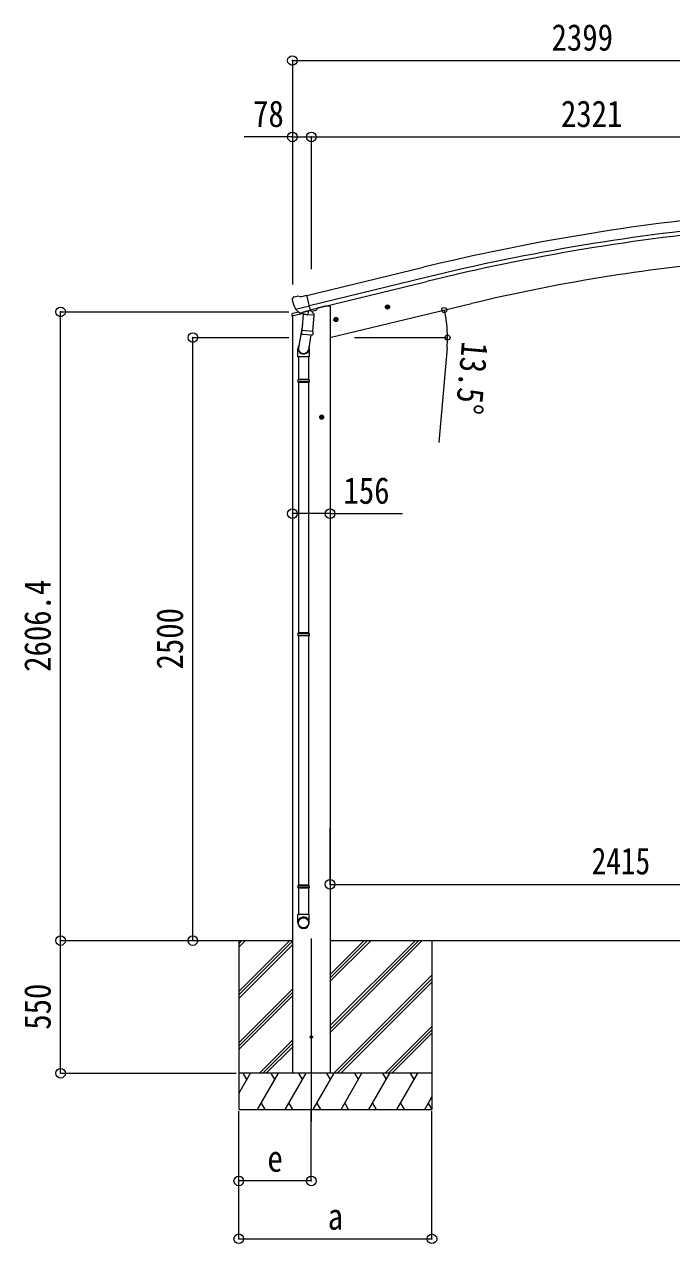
# Model space of a CAD drawing. Units: millimetres at full size, sheet at 1:40. Extents: x -11181 to 11305, y -7804 to 7716.
# Drawn here: x -3215 to -534, y -2377 to 2677 of the extents above; entities that cross this region are included whole.
import ezdxf
from ezdxf.enums import TextEntityAlignment as Align

# ---------------------------------------------------------------- set-up
doc = ezdxf.new("R2010")
doc.units = ezdxf.units.MM
doc.header["$LTSCALE"] = 40
doc.header["$PDMODE"] = 32
doc.header["$PDSIZE"] = 40
for name, color, linetype, lineweight in [('0-0_0', 7, 'Continuous', 9), ('0-1_本体', 4, 'Continuous', 9), ('0-2_部品', 7, 'Continuous', 9), ('0-8_PARTS2', 2, 'Continuous', 9), ('0-A_寸法', 6, 'Continuous', 9), ('1-A', 6, 'Continuous', 9)]:
    doc.layers.add(name, color=color, linetype=linetype, lineweight=lineweight)
doc.styles.add('ＭＳ ゴシック', font='')
doc.styles.get('ＭＳ ゴシック').set_extended_font_data('MS Gothic')

msp = doc.modelspace()

# ---------------------------------------------------------------- linework, layer by layer
at = {"layer": '0-0_0'}
for p, q in [((-2701.35, -1120.82), (-2105.02, -1120.82)), ((-2327.27, -1120.82), (-2327.27, -1820.82)), ((-2327.27, -1332.04), (-2116.04, -1120.82)), ((-2327.27, -1148.2), (-2299.89, -1120.82)), ((-2327.27, -1134.06), (-2314.03, -1120.82)), ((-2327.27, -1346.19), (-2105.02, -1123.94)), ((-2327.27, -1360.33), (-2105.02, -1138.08)), ((-1949.52, -1503.08), (-1567.25, -1120.82)), ((-1949.52, -1474.79), (-1595.54, -1120.82)), ((-1949.52, -1488.93), (-1581.4, -1120.82)), ((-1949.52, -1290.95), (-1779.39, -1120.82)), ((-1949.52, -1276.8), (-1793.53, -1120.82)), ((-1949.52, -1262.66), (-1807.67, -1120.82)), ((-1949.52, -1120.82), (1383.44, -1120.82)), ((-1527.27, -1120.82), (-1527.27, -1820.82)), ((-1933.41, -1670.82), (-1527.27, -1264.68)), ((-1919.27, -1670.82), (-1527.27, -1278.82)), ((-1905.12, -1670.82), (-1527.27, -1292.96)), ((-2327.27, -1544.17), (-2105.02, -1321.93)), ((-2327.27, -1558.32), (-2105.02, -1336.07)), ((-2327.27, -1572.46), (-2105.02, -1350.21)), ((-1721.28, -1670.82), (-1527.27, -1476.81)), ((-1707.14, -1670.82), (-1527.27, -1490.95)), ((-1692.99, -1670.82), (-1527.27, -1505.09)), ((-2241.78, -1670.82), (-2105.02, -1534.06)), ((-2227.64, -1670.82), (-2105.02, -1548.2)), ((-2213.49, -1670.82), (-2105.02, -1562.34)), ((-2327.27, -1754.65), (-2278.87, -1670.81)), ((-1527.27, -1670.82), (-2327.27, -1670.82)), ((-2293.87, -1696.8), (-2308.87, -1670.81)), ((-2250, -1820.81), (-2163.4, -1670.82)), ((-2178.4, -1696.8), (-2193.4, -1670.82)), ((-2134.53, -1820.82), (-2047.93, -1670.82)), ((-2062.93, -1696.8), (-2077.93, -1670.82)), ((-2019.06, -1820.82), (-1932.46, -1670.82)), ((-1947.46, -1696.8), (-1962.46, -1670.81)), ((-1903.59, -1820.82), (-1816.99, -1670.82)), ((-1831.99, -1696.8), (-1846.99, -1670.82)), ((-1788.12, -1820.82), (-1701.52, -1670.82)), ((-1731.52, -1670.82), (-1716.52, -1696.8)), ((-1672.65, -1820.82), (-1586.05, -1670.82)), ((-1601.05, -1696.8), (-1616.05, -1670.82)), ((-1557.18, -1820.82), (-1527.27, -1769.01)), ((-2235, -1794.84), (-2220, -1820.81)), ((-2119.53, -1794.83), (-2104.53, -1820.82)), ((-2004.06, -1794.84), (-1989.06, -1820.82)), ((-1888.59, -1794.84), (-1873.59, -1820.82)), ((-1773.12, -1794.84), (-1758.12, -1820.82)), ((-1657.65, -1794.84), (-1642.65, -1820.82)), ((-1542.18, -1794.84), (-1527.18, -1820.82)), ((-2327.27, -1820.82), (-1527.27, -1820.82))]:
    msp.add_line(p, q, dxfattribs=at)
at = {"layer": '0-1_本体'}
for p, q in [((-2045, 1552.78), (-1562.15, 1670.35)), ((-1551.92, 1628.36), (-2034.93, 1510.86)), ((-2030.99, 1494.43), (-1547.95, 1612.05)), ((-1949.52, 1379.18), (-1363.84, 1519.79)), ((-2105.02, 1469.48), (-2105.02, -1670.82)), ((-1969.52, 1509.18), (-2003.03, 1501.14)), ((-1949.02, 1509.18), (-1969.52, 1509.18)), ((-1949.02, 1509.18), (-1949.02, -1670.82))]:
    msp.add_line(p, q, dxfattribs=at)
at = {"layer": '0-1_本体', "color": 6}
msp.add_line((-1949.02, 649), (-2105.02, 649), dxfattribs=at)
at = {"layer": '0-1_本体'}
for centre, radius, start, end in [((568.57, -7079.39), 9005.44, 95.18612, 103.68612), ((568.57, -7079.39), 8962.23, 95.18612, 103.68612), ((568.57, -7079.39), 8945.44, 95.18612, 103.68612), ((362.51, -5672.4), 7396.48, 95.00259, 103.49741)]:
    msp.add_arc(centre, radius, start, end, dxfattribs=at)
at = {"layer": '0-2_部品'}
for p, q in [((-2106.45, 1537.2), (-2106.18, 1536.05)), ((-2102.24, 1545.77), (-2106.09, 1539.48)), ((-2099.14, 1548.02), (-2085.96, 1551.19)), ((-2071.4, 1548.51), (-2084.66, 1551.21)), ((-2071.4, 1548.51), (-2045.47, 1554.74)), ((-2107.58, 1468.86), (-2064.88, 1479.12)), ((-2107.58, 1475.75), (-2107.58, 1468.86)), ((-2079.08, 1484.96), (-2105.28, 1478.67)), ((-2092.4, 1496.89), (-2034.89, 1510.7)), ((-2075.55, 1481.98), (-2091.93, 1496.47)), ((-2072.84, 1481.41), (-2065.32, 1483.22)), ((-2072, 1481.52), (-2070.47, 1481.89)), ((-2070.47, 1481.89), (-2033.77, 1490.7)), ((-2068.64, 1481.66), (-2068.69, 1480.92)), ((-2067.93, 1479.88), (-2042.12, 1473.44)), ((-2061.01, 1474.53), (-2065.69, 1407.69)), ((-2015.33, 1471.33), (-2061.01, 1474.53)), ((-2059.24, 1477.71), (-2059.47, 1474.42)), ((-2039.72, 1488.87), (-2040.74, 1474.27)), ((-2033.77, 1490.7), (-2032.24, 1491.06)), ((-2030.69, 1493.17), (-2029.74, 1493.1)), ((-2029.74, 1493.1), (-2016.43, 1477.79)), ((-2025.75, 1488.51), (-2006.86, 1493.04)), ((-2020, 1404.5), (-2015.33, 1471.33)), ((-2016.43, 1477.79), (-2016.87, 1471.44)), ((-2003.03, 1501.22), (-2003.03, 1497.91)), ((-1720.79, 1503), (-1701.34, 1507.67)), ((-1716.23, 1510.78), (-1718.36, 1503.58)), ((-1708.93, 1512.53), (-1716.23, 1510.78)), ((-1708.73, 1495.61), (-1713.4, 1515.06)), ((-1703.76, 1507.09), (-1708.93, 1512.53)), ((-1705.9, 1499.89), (-1703.76, 1507.09)), ((-2063.96, 1432.46), (-2079.87, 1336.29)), ((-1934.71, 1451.64), (-1915.26, 1456.31)), ((-1930.15, 1459.42), (-1932.28, 1452.23)), ((-1922.85, 1461.17), (-1930.15, 1459.42)), ((-1922.65, 1444.25), (-1927.32, 1463.7)), ((-1917.69, 1455.73), (-1922.85, 1461.17)), ((-1919.82, 1448.53), (-1917.69, 1455.73)), ((-2066.55, 1395.23), (-2065.67, 1407.69)), ((-2066.15, 1393.87), (-2066.15, 1393.87)), ((-2020, 1404.5), (-2065.69, 1407.69)), ((-2064.7, 1393.09), (-2023.01, 1390.17)), ((-2028.43, 1390.55), (-2039.17, 1326.97)), ((-2020.01, 1404.5), (-2020.9, 1391.8)), ((-2082.02, 1299.13), (-2082.02, 1333.48)), ((-2036.02, 1333.78), (-2036.02, 1299.13)), ((-2036.02, 1299.13), (-2082.02, 1299.13)), ((-2080.02, 1299.13), (-2080.02, 1205.13)), ((-2038.02, 1299.13), (-2038.02, 1205.13)), ((-2082.02, 1203.13), (-2081.02, 1205.13)), ((-2036.02, 1203.13), (-2082.02, 1203.13)), ((-2036.02, 1195.13), (-2082.02, 1195.13)), ((-2037.02, 1205.13), (-2081.02, 1205.13)), ((-2037.02, 1193.13), (-2081.02, 1193.13)), ((-2080.02, 1193.13), (-2080.02, 154.45)), ((-2038.02, 1193.13), (-2038.02, 154.45)), ((-2036.02, 1203.13), (-2037.02, 1205.13)), ((-2036.02, 1195.13), (-2037.02, 1193.13)), ((-2036.02, 1203.13), (-2036.02, 1195.13)), ((-1973.52, 1049.06), (-1993.52, 1049.06)), ((-1983.52, 1056.57), (-1990.02, 1052.82)), ((-1990.02, 1052.82), (-1990.02, 1045.31)), ((-1990.02, 1045.31), (-1983.52, 1041.56)), ((-1983.52, 1039.06), (-1983.52, 1059.06)), ((-1977.02, 1052.82), (-1983.52, 1056.57)), ((-2082.02, 152.45), (-2081.02, 154.45)), ((-2036.02, 152.45), (-2082.02, 152.45)), ((-2037.02, 154.45), (-2081.02, 154.45)), ((-2036.02, 152.45), (-2037.02, 154.45)), ((-2036.02, 152.45), (-2036.02, 144.45)), ((-2036.02, 144.45), (-2082.02, 144.45)), ((-2037.02, 142.45), (-2081.02, 142.45)), ((-2080.02, 142.45), (-2080.02, -891.25)), ((-2038.02, 142.45), (-2038.02, -891.25)), ((-2036.02, 144.45), (-2037.02, 142.45)), ((-2082.02, -893.25), (-2081.02, -891.25)), ((-2036.02, -893.25), (-2082.02, -893.25)), ((-2036.02, -901.25), (-2082.02, -901.25)), ((-2037.02, -891.25), (-2081.02, -891.25)), ((-2037.02, -903.25), (-2081.02, -903.25)), ((-2080.02, -903.25), (-2080.02, -1013.25)), ((-2038.02, -903.25), (-2038.02, -1013.25)), ((-2036.02, -893.25), (-2037.02, -891.25)), ((-2036.02, -901.25), (-2037.02, -903.25)), ((-2036.02, -893.25), (-2036.02, -901.25)), ((-2082.02, -1047.39), (-2082.02, -1013.25)), ((-2036.02, -1013.25), (-2082.02, -1013.25)), ((-2036.02, -1047.39), (-2036.02, -1013.25))]:
    msp.add_line(p, q, dxfattribs=at)
for points in [[(-2040.04, 1489.29), (-2030.31, 1491.62), (-2045.47, 1554.74)], [(-2092.67, 1497.47), (-2092.09, 1496.62), (-2091.93, 1496.47)], [(-2040.04, 1489.29), (-2040.27, 1489.14), (-2065.04, 1483.19), (-2065.32, 1483.22)], [(-1718.36, 1503.58), (-1713.19, 1498.14), (-1705.9, 1499.89)], [(-1932.28, 1452.23), (-1927.12, 1446.78), (-1919.82, 1448.53)], [(-2082.02, 1203.13), (-2082.02, 1195.13), (-2081.02, 1193.13)], [(-1983.52, 1041.56), (-1977.02, 1045.31), (-1977.02, 1052.82)], [(-2082.02, 152.45), (-2082.02, 144.45), (-2081.02, 142.45)], [(-2082.02, -893.25), (-2082.02, -901.25), (-2081.02, -903.25)]]:
    msp.add_lwpolyline(points, dxfattribs=at)
for centre, radius in [((-1711.06, 1505.34), 8.5), ((-1711.06, 1505.34), 7.7), ((-1711.06, 1505.34), 6.5), ((-1924.98, 1453.98), 8.5), ((-1924.98, 1453.98), 7.7), ((-1924.98, 1453.98), 6.5), ((-1983.52, 1049.06), 8.5), ((-1983.52, 1049.06), 7.7), ((-1983.52, 1049.06), 6.5)]:
    msp.add_circle(centre, radius, dxfattribs=at)
at = {"layer": '0-2_部品', "color": 4}
msp.add_circle((-2027.02, -1520.82), 4.5, dxfattribs=at)
at = {"layer": '0-2_部品'}
for centre, radius, start, end in [((-1909.37, 1583.3), 202.4, 193.5, 205.09125), ((-2097.97, 1543.16), 5, 103.5, 148.5), ((-2085.26, 1548.27), 3, 78.5, 103.5), ((-2104.58, 1475.75), 3, 103.5, 180), ((-2072.12, 1482), 0.5, 248.23754, 283.5), ((-2069.13, 1481.69), 0.5, 356, 103.5), ((-2067.69, 1480.85), 1, 176, 256), ((-2041.76, 1474.41), 1.03, 250.03897, 351.96569), ((-2039.12, 1488.79), 0.604, 100.59842, 172.20595), ((-2032.36, 1491.55), 0.5, 283.5, 318.76246), ((-2008.03, 1497.91), 5, 283.5, 0), ((-2064.61, 1395.05), 1.95, 175.04017, 217.47766), ((-2064.56, 1395.08), 2, 217.40962, 266), ((-2022.87, 1392.17), 2, 266, 349.46843), ((-2052.02, 1333.48), 30, 177.45142, 180)]:
    msp.add_arc(centre, radius, start, end, dxfattribs=at)
for centre, major_axis, ratio, start_param, end_param in [((-2103.53, 1537.91), (-1.57, -2.57), 0.99628, 4.712389, 5.4996506), ((-2073.56, 1484.24), (-0.73, -2.92), 0.997631, 5.8041905, 6.6006116), ((-2073.5, 1484.46), (2.63, 3.16), 0.650902, 4.0958226, 4.1686332), ((-2073.54, 1484.34), (-0.73, -2.92), 0.997631, 0.3902369, 0.4789948), ((-2059.02, 1333.78), (23, 0), 0.996195, 2.5560258, 6.5663028), ((-2059.02, 1333.78), (21, 0), 0.996195, 2.9349147, 5.9512394), ((-2059.02, -1045.65), (-23, 0), 0.996195, 3.1415927, 6.2831853), ((-2059.02, -1047.39), (-23, 0), 0.996195, 3.1415927, 6.2831853), ((-2059.02, -1047.39), (0, -23.43), 0.981806, 4.712389, 7.8539816)]:
    msp.add_ellipse(centre, major_axis=major_axis, ratio=ratio, start_param=start_param, end_param=end_param, dxfattribs=at)
msp.add_ellipse((-2059.02, -1047.39), major_axis=(21, 0), ratio=0.996195, dxfattribs=at)
at = {"layer": '0-8_PARTS2'}
msp.add_line((-2027.02, -1111.61), (-2027.02, -1870.82), dxfattribs=at)
at = {"layer": '0-A_寸法'}
for p, q in [((-2105.02, 2527.54), (-2105.02, 2210.92)), ((-2105.02, 2527.54), (293.98, 2527.54)), ((-2105.02, 2210.92), (-2305.02, 2210.92)), ((-2105.02, 2210.92), (-2105.02, 1598.7)), ((-2105.02, 2210.92), (-2027.02, 2210.92)), ((-2027.02, 2210.92), (-2027.02, 1663.07)), ((-2027.02, 2210.92), (293.98, 2210.92)), ((-3065.59, 1485.58), (-2120.51, 1485.58)), ((-3065.59, -1120.82), (-3065.59, 1485.58)), ((-2517.62, 1379.18), (-2120.51, 1379.18)), ((-2517.62, -1120.82), (-2517.62, 1379.18)), ((-1848.52, 1379.18), (-1461.66, 1379.18)), ((-1464.52, 1336.72), (-1498.88, 944.23)), ((-1949.02, 649), (-1649.02, 649)), ((-3065.59, -1120.82), (-2337.48, -1120.82)), ((-3065.59, -1670.82), (-3065.59, -1120.82)), ((-3065.59, -1670.82), (-2337.48, -1670.82)), ((-2327.27, -2357.18), (-2327.27, -1828.24)), ((-2327.27, -2117.2), (-2327.27, -1828.24)), ((-2027.02, -2117.2), (-2027.02, -1828.24)), ((-1527.27, -2357.18), (-1527.27, -1828.24)), ((-2027.02, -2117.2), (-2327.27, -2117.2)), ((-2327.27, -2357.18), (-1527.27, -2357.18))]:
    msp.add_line(p, q, dxfattribs=at)
for centre in [(-1476.12, 1492.84), (-1462.66, 1379.18)]:
    msp.add_circle(centre, 10.62, dxfattribs=at)
for start, end in [(0, 13.5), (354.99678, 0)]:
    msp.add_arc((-1949.52, 1379.18), 486.86, start, end, dxfattribs=at)
for p in [(-2105.02, 2527.54), (-2105.02, 2210.92), (-2027.02, 2210.92), (-3065.59, 1485.58), (-2517.62, 1379.18), (-2105.02, 649), (-1949.02, 649), (-3065.59, -1120.82), (-2517.62, -1120.82), (-3065.59, -1670.82), (-2327.27, -2117.2), (-2027.02, -2117.2), (-2327.27, -2357.18), (-1527.27, -2357.18)]:
    msp.add_point(p, dxfattribs=at)
at = {"layer": '1-A'}
for q in [(-1949.02, -654.91), (465.98, -887.86)]:
    msp.add_line((-1949.02, -887.86), q, dxfattribs=at)
msp.add_point((-1949.02, -887.86), dxfattribs=at)

# ---------------------------------------------------------------- texts
at = {"layer": '0-A_寸法', "color": 7, "style": 'ＭＳ ゴシック', "width": 0.85}
for s, p in [('2399', (-1031.52, 2535.54)), ('78', (-2268.02, 2218.92)), ('2321', (-992.52, 2218.92)), ('156', (-1893.52, 657)), ('e', (-2208.77, -2112.2)), ('a', (-1958.77, -2352.18))]:
    msp.add_text(s, height=110, dxfattribs=at).set_placement(p, align=Align.BOTTOM_LEFT)
for s, rotation, p in [('13.5°', 264.997, (-1435.4, 1368.31)), ('2606.4', 90, (-3073.59, -6.62)), ('2500', 90, (-2525.62, 3.18)), ('550', 90, (-3073.59, -1490.32))]:
    msp.add_text(s, height=110, rotation=rotation, dxfattribs=at).set_placement(p, align=Align.BOTTOM_LEFT)
at = {"layer": '1-A', "color": 7, "style": 'ＭＳ ゴシック', "width": 0.8}
msp.add_text('2415', height=111.4, dxfattribs=at).set_placement((-865.52, -879.86), align=Align.BOTTOM_LEFT)

doc.saveas('drawing.dxf')
